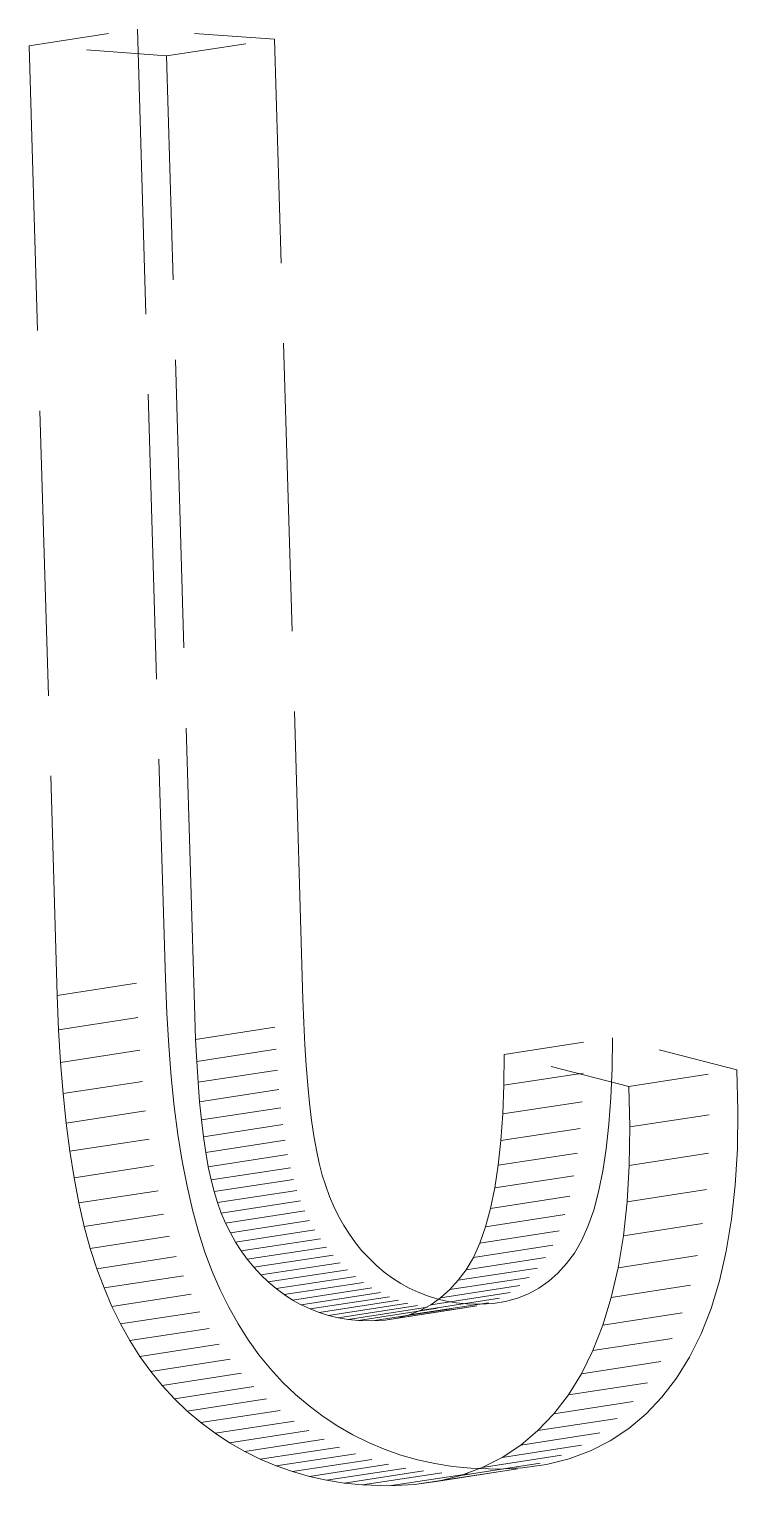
# Model space of a CAD drawing. Extents: x 23 to 417, y 3 to 294.
# Drawn here: x 375.751 to 376.634, y 149.66 to 151.477 of the extents above; entities that cross this region are included whole.
import ezdxf

# ---------------------------------------------------------------- set-up
doc = ezdxf.new("R2010")
doc.units = 0
doc.linetypes.add('DASHED', pattern=[15, 12, -3])
doc.layers.get('0').update_dxf_attribs({"lineweight": 13})

# ---------------------------------------------------------------- blocks, each defined once
blk = doc.blocks.new('BLOCK3535')
at = {"color": 7, "linetype": 'DASHED', "lineweight": 13, "ltscale": 0.006819}
for p, q in [((46.9709, 38.2516), (47.2405, 38.293)), ((47.3129, 38.2261), (47.5824, 38.2675)), ((47.0411, 35.883), (47.3106, 35.9244)), ((47.0444, 35.7976), (47.314, 35.839)), ((47.3858, 35.7733), (47.6554, 35.8147)), ((47.0491, 35.7161), (47.3187, 35.7575)), ((47.3885, 35.7183), (47.6581, 35.7597)), ((48.155, 35.7361), (48.4246, 35.7775)), ((47.0553, 35.6384), (47.3249, 35.6798)), ((47.3918, 35.6665), (47.6614, 35.7079)), ((48.154, 35.6592), (48.4236, 35.7006)), ((48.4652, 35.6562), (48.7347, 35.6977)), ((47.3957, 35.618), (47.6653, 35.6594)), ((47.063, 35.5645), (47.3326, 35.6059)), ((47.4002, 35.5726), (47.6698, 35.614)), ((48.1511, 35.5875), (48.4207, 35.6289)), ((47.4053, 35.5304), (47.6749, 35.5719)), ((48.4677, 35.555), (48.7373, 35.5964)), ((47.0721, 35.4944), (47.3417, 35.5358)), ((47.411, 35.4915), (47.6806, 35.5329)), ((48.1463, 35.5209), (48.4158, 35.5623)), ((47.4174, 35.4557), (47.687, 35.4971)), ((48.1396, 35.4594), (48.4092, 35.5008)), ((48.4663, 35.4591), (48.7359, 35.5006)), ((47.0827, 35.4282), (47.3523, 35.4696)), ((47.4243, 35.4231), (47.6939, 35.4645)), ((47.4319, 35.3937), (47.7015, 35.4351)), ((48.1311, 35.4031), (48.4006, 35.4446)), ((47.0947, 35.3657), (47.3643, 35.4072)), ((47.4403, 35.3664), (47.7099, 35.4079)), ((48.1206, 35.352), (48.3902, 35.3934)), ((48.461, 35.3687), (48.7306, 35.4101)), ((47.4498, 35.3402), (47.7194, 35.3816)), ((47.4605, 35.3151), (47.7301, 35.3565)), ((47.1082, 35.3071), (47.3778, 35.3485)), ((47.4723, 35.291), (47.7419, 35.3324)), ((48.1083, 35.3061), (48.3779, 35.3475)), ((48.4518, 35.2836), (48.7214, 35.325)), ((47.1231, 35.2523), (47.3927, 35.2938)), ((47.4853, 35.2679), (47.7549, 35.3093)), ((47.4994, 35.2459), (47.7689, 35.2873)), ((48.0941, 35.2652), (48.3637, 35.3066)), ((47.1395, 35.2014), (47.4091, 35.2428)), ((47.5145, 35.2249), (47.7841, 35.2663)), ((47.5309, 35.205), (47.8004, 35.2464)), ((48.0602, 35.1991), (48.3297, 35.2405)), ((48.0781, 35.2296), (48.3477, 35.271)), ((48.4388, 35.204), (48.7083, 35.2454)), ((47.5483, 35.1862), (47.8179, 35.2276)), ((47.5669, 35.1684), (47.8365, 35.2098)), ((48.0405, 35.1726), (48.3101, 35.2141)), ((47.1575, 35.1534), (47.4271, 35.1948)), ((47.5864, 35.1518), (47.856, 35.1933)), ((47.6065, 35.1369), (47.8761, 35.1783)), ((47.9963, 35.129), (48.2659, 35.1704)), ((48.0192, 35.1493), (48.2888, 35.1907)), ((48.4218, 35.1297), (48.6913, 35.1712)), ((47.1772, 35.1075), (47.4468, 35.1489)), ((47.6273, 35.1234), (47.8969, 35.1649)), ((47.6488, 35.1115), (47.9184, 35.153)), ((47.6709, 35.1012), (47.9405, 35.1426)), ((47.6937, 35.0923), (47.9633, 35.1338)), ((47.9458, 35.0976), (48.2154, 35.139)), ((47.9719, 35.1118), (48.2414, 35.1532)), ((47.1988, 35.0638), (47.4683, 35.1052)), ((47.7171, 35.0851), (47.9867, 35.1265)), ((47.7412, 35.0793), (48.0108, 35.1207)), ((47.7659, 35.0751), (48.0355, 35.1165)), ((47.7913, 35.0724), (48.0609, 35.1138)), ((47.8254, 35.0713), (48.095, 35.1127)), ((47.8579, 35.0733), (48.1275, 35.1147)), ((47.8888, 35.0783), (48.1584, 35.1198)), ((47.9181, 35.0864), (48.1877, 35.1278)), ((48.4009, 35.0609), (48.6704, 35.1023)), ((47.222, 35.0222), (47.4916, 35.0637)), ((47.2471, 34.9828), (47.5167, 35.0242)), ((48.376, 34.9974), (48.6456, 35.0389)), ((47.2739, 34.9455), (47.5435, 34.9869)), ((47.3025, 34.9104), (47.5721, 34.9518)), ((48.3473, 34.9394), (48.6169, 34.9808)), ((47.3328, 34.8773), (47.6024, 34.9188)), ((48.3147, 34.8867), (48.5843, 34.9282)), ((47.3649, 34.8465), (47.6345, 34.8879)), ((48.2785, 34.8396), (48.5481, 34.881)), ((47.3988, 34.8177), (47.6684, 34.8592)), ((47.4341, 34.7913), (47.7037, 34.8327)), ((47.4705, 34.7673), (47.7401, 34.8087)), ((48.2389, 34.7979), (48.5085, 34.8393)), ((47.5081, 34.7457), (47.7776, 34.7871)), ((47.5467, 34.7265), (47.8163, 34.7679)), ((48.1497, 34.731), (48.4192, 34.7724)), ((48.1959, 34.7617), (48.4655, 34.8031)), ((47.5864, 34.7097), (47.856, 34.7511)), ((47.6273, 34.6954), (47.8969, 34.7368)), ((48.1, 34.7058), (48.3696, 34.7472)), ((47.6692, 34.6835), (47.9388, 34.7249)), ((47.7123, 34.674), (47.9819, 34.7154)), ((47.7564, 34.667), (48.026, 34.7084)), ((47.8017, 34.6623), (48.0713, 34.7038)), ((47.8681, 34.66), (48.1377, 34.7014)), ((47.9311, 34.6632), (48.2007, 34.7046)), ((47.9907, 34.6719), (48.2603, 34.7133)), ((48.0471, 34.6861), (48.3166, 34.7275))]:
    blk.add_line(p, q, dxfattribs=at)
at = {"color": 7, "linetype": 'DASHED', "lineweight": 13, "ltscale": 0.008571}
for p, q in [((47.5824, 38.2675), (47.2405, 38.293)), ((47.3129, 38.2261), (46.9709, 38.2516))]:
    blk.add_line(p, q, dxfattribs=at)
at = {"color": 7, "linetype": 'DASHED', "lineweight": 13, "ltscale": 0.059241}
for p, q in [((47.2405, 38.293), (47.3106, 35.9244)), ((46.9709, 38.2516), (47.0411, 35.883))]:
    blk.add_line(p, q, dxfattribs=at)
at = {"color": 7, "linetype": 'DASHED', "lineweight": 13, "ltscale": 0.059894}
for p, q in [((47.6533, 35.8728), (47.5824, 38.2675)), ((47.3838, 35.8314), (47.3129, 38.2261))]:
    blk.add_line(p, q, dxfattribs=at)
at = {"color": 7, "linetype": 'DASHED', "lineweight": 13, "ltscale": 0.002135}
for p, q in [((47.3106, 35.9244), (47.314, 35.839)), ((47.0411, 35.883), (47.0444, 35.7976))]:
    blk.add_line(p, q, dxfattribs=at)
at = {"color": 7, "linetype": 'DASHED', "lineweight": 13, "ltscale": 0.001455}
for p, q in [((47.6554, 35.8147), (47.6533, 35.8728)), ((47.3858, 35.7733), (47.3838, 35.8314))]:
    blk.add_line(p, q, dxfattribs=at)
at = {"color": 7, "linetype": 'DASHED', "lineweight": 13, "ltscale": 0.002042}
for p, q in [((47.314, 35.839), (47.3187, 35.7575)), ((47.0444, 35.7976), (47.0491, 35.7161))]:
    blk.add_line(p, q, dxfattribs=at)
at = {"color": 7, "linetype": 'DASHED', "lineweight": 13, "ltscale": 0.001376}
for p, q in [((47.6581, 35.7597), (47.6554, 35.8147)), ((47.3885, 35.7183), (47.3858, 35.7733))]:
    blk.add_line(p, q, dxfattribs=at)
at = {"color": 7, "linetype": 'DASHED', "lineweight": 13, "ltscale": 0.001949}
for p, q in [((47.3187, 35.7575), (47.3249, 35.6798)), ((47.0491, 35.7161), (47.0553, 35.6384))]:
    blk.add_line(p, q, dxfattribs=at)
at = {"color": 7, "linetype": 'DASHED', "lineweight": 13, "ltscale": 0.001297}
for p, q in [((47.6614, 35.7079), (47.6581, 35.7597)), ((47.3918, 35.6665), (47.3885, 35.7183))]:
    blk.add_line(p, q, dxfattribs=at)
at = {"color": 7, "linetype": 'DASHED', "lineweight": 13, "ltscale": 0.001923}
for p, q in [((48.4246, 35.7775), (48.4236, 35.7006)), ((48.155, 35.7361), (48.154, 35.6592))]:
    blk.add_line(p, q, dxfattribs=at)
at = {"color": 7, "linetype": 'DASHED', "lineweight": 13, "ltscale": 0.008006}
for p, q in [((48.7347, 35.6977), (48.4246, 35.7775)), ((48.4652, 35.6562), (48.155, 35.7361))]:
    blk.add_line(p, q, dxfattribs=at)
at = {"color": 7, "linetype": 'DASHED', "lineweight": 13, "ltscale": 0.001857}
for p, q in [((47.3249, 35.6798), (47.3326, 35.6059)), ((47.0553, 35.6384), (47.063, 35.5645))]:
    blk.add_line(p, q, dxfattribs=at)
at = {"color": 7, "linetype": 'DASHED', "lineweight": 13, "ltscale": 0.001218}
for p, q in [((47.6653, 35.6594), (47.6614, 35.7079)), ((47.3957, 35.618), (47.3918, 35.6665)), ((47.4468, 35.1489), (47.4683, 35.1052)), ((47.1772, 35.1075), (47.1988, 35.0638))]:
    blk.add_line(p, q, dxfattribs=at)
at = {"color": 7, "linetype": 'DASHED', "lineweight": 13, "ltscale": 0.001795}
for p, q in [((48.4236, 35.7006), (48.4207, 35.6289)), ((48.154, 35.6592), (48.1511, 35.5875))]:
    blk.add_line(p, q, dxfattribs=at)
at = {"color": 7, "linetype": 'DASHED', "lineweight": 13, "ltscale": 0.002532}
for p, q in [((48.7373, 35.5964), (48.7347, 35.6977)), ((48.4677, 35.555), (48.4652, 35.6562))]:
    blk.add_line(p, q, dxfattribs=at)
at = {"color": 7, "linetype": 'DASHED', "lineweight": 13, "ltscale": 0.00114}
for p, q in [((47.6698, 35.614), (47.6653, 35.6594)), ((47.4002, 35.5726), (47.3957, 35.618))]:
    blk.add_line(p, q, dxfattribs=at)
at = {"color": 7, "linetype": 'DASHED', "lineweight": 13, "ltscale": 0.001766}
for p, q in [((47.3326, 35.6059), (47.3417, 35.5358)), ((47.063, 35.5645), (47.0721, 35.4944))]:
    blk.add_line(p, q, dxfattribs=at)
at = {"color": 7, "linetype": 'DASHED', "lineweight": 13, "ltscale": 0.001062}
for p, q in [((47.6749, 35.5719), (47.6698, 35.614)), ((47.4053, 35.5304), (47.4002, 35.5726))]:
    blk.add_line(p, q, dxfattribs=at)
at = {"color": 7, "linetype": 'DASHED', "lineweight": 13, "ltscale": 0.001669}
for p, q in [((48.4207, 35.6289), (48.4158, 35.5623)), ((48.1511, 35.5875), (48.1463, 35.5209))]:
    blk.add_line(p, q, dxfattribs=at)
at = {"color": 7, "linetype": 'DASHED', "lineweight": 13, "ltscale": 0.000985043}
for p, q in [((47.6806, 35.5329), (47.6749, 35.5719)), ((47.411, 35.4915), (47.4053, 35.5304))]:
    blk.add_line(p, q, dxfattribs=at)
at = {"color": 7, "linetype": 'DASHED', "lineweight": 13, "ltscale": 0.002397}
for p, q in [((48.7359, 35.5006), (48.7373, 35.5964)), ((48.4663, 35.4591), (48.4677, 35.555))]:
    blk.add_line(p, q, dxfattribs=at)
at = {"color": 7, "linetype": 'DASHED', "lineweight": 13, "ltscale": 0.001677}
for p, q in [((47.3417, 35.5358), (47.3523, 35.4696)), ((47.0721, 35.4944), (47.0827, 35.4282))]:
    blk.add_line(p, q, dxfattribs=at)
at = {"color": 7, "linetype": 'DASHED', "lineweight": 13, "ltscale": 0.000908339}
for p, q in [((47.687, 35.4971), (47.6806, 35.5329)), ((47.4174, 35.4557), (47.411, 35.4915))]:
    blk.add_line(p, q, dxfattribs=at)
at = {"color": 7, "linetype": 'DASHED', "lineweight": 13, "ltscale": 0.001545}
for p, q in [((48.4158, 35.5623), (48.4092, 35.5008)), ((48.1463, 35.5209), (48.1396, 35.4594))]:
    blk.add_line(p, q, dxfattribs=at)
at = {"color": 7, "linetype": 'DASHED', "lineweight": 13, "ltscale": 0.000832965}
for p, q in [((47.6939, 35.4645), (47.687, 35.4971)), ((47.4243, 35.4231), (47.4174, 35.4557))]:
    blk.add_line(p, q, dxfattribs=at)
at = {"color": 7, "linetype": 'DASHED', "lineweight": 13, "ltscale": 0.001423}
for p, q in [((48.4092, 35.5008), (48.4006, 35.4446)), ((48.1396, 35.4594), (48.1311, 35.4031))]:
    blk.add_line(p, q, dxfattribs=at)
at = {"color": 7, "linetype": 'DASHED', "lineweight": 13, "ltscale": 0.002265}
for p, q in [((48.7306, 35.4101), (48.7359, 35.5006)), ((48.461, 35.3687), (48.4663, 35.4591))]:
    blk.add_line(p, q, dxfattribs=at)
at = {"color": 7, "linetype": 'DASHED', "lineweight": 13, "ltscale": 0.00159}
for p, q in [((47.3523, 35.4696), (47.3643, 35.4072)), ((47.0827, 35.4282), (47.0947, 35.3657))]:
    blk.add_line(p, q, dxfattribs=at)
at = {"color": 7, "linetype": 'DASHED', "lineweight": 13, "ltscale": 0.00075881}
for p, q in [((47.7015, 35.4351), (47.6939, 35.4645)), ((47.4319, 35.3937), (47.4243, 35.4231))]:
    blk.add_line(p, q, dxfattribs=at)
at = {"color": 7, "linetype": 'DASHED', "lineweight": 13, "ltscale": 0.000713191}
for p, q in [((47.7099, 35.4079), (47.7015, 35.4351)), ((47.4403, 35.3664), (47.4319, 35.3937))]:
    blk.add_line(p, q, dxfattribs=at)
at = {"color": 7, "linetype": 'DASHED', "lineweight": 13, "ltscale": 0.001304}
for p, q in [((48.4006, 35.4446), (48.3902, 35.3934)), ((48.1311, 35.4031), (48.1206, 35.352))]:
    blk.add_line(p, q, dxfattribs=at)
at = {"color": 7, "linetype": 'DASHED', "lineweight": 13, "ltscale": 0.001504}
for p, q in [((47.3643, 35.4072), (47.3778, 35.3485)), ((47.0947, 35.3657), (47.1082, 35.3071))]:
    blk.add_line(p, q, dxfattribs=at)
at = {"color": 7, "linetype": 'DASHED', "lineweight": 13, "ltscale": 0.000697513}
for p, q in [((47.7194, 35.3816), (47.7099, 35.4079)), ((47.4498, 35.3402), (47.4403, 35.3664))]:
    blk.add_line(p, q, dxfattribs=at)
at = {"color": 7, "linetype": 'DASHED', "lineweight": 13, "ltscale": 0.00119}
for p, q in [((48.3902, 35.3934), (48.3779, 35.3475)), ((48.1206, 35.352), (48.1083, 35.3061))]:
    blk.add_line(p, q, dxfattribs=at)
at = {"color": 7, "linetype": 'DASHED', "lineweight": 13, "ltscale": 0.002139}
for p, q in [((48.7214, 35.325), (48.7306, 35.4101)), ((48.4518, 35.2836), (48.461, 35.3687))]:
    blk.add_line(p, q, dxfattribs=at)
at = {"color": 7, "linetype": 'DASHED', "lineweight": 13, "ltscale": 0.00068355}
for p, q in [((47.7301, 35.3565), (47.7194, 35.3816)), ((47.4605, 35.3151), (47.4498, 35.3402))]:
    blk.add_line(p, q, dxfattribs=at)
at = {"color": 7, "linetype": 'DASHED', "lineweight": 13, "ltscale": 0.000671136}
for p, q in [((47.7419, 35.3324), (47.7301, 35.3565)), ((47.4723, 35.291), (47.4605, 35.3151))]:
    blk.add_line(p, q, dxfattribs=at)
at = {"color": 7, "linetype": 'DASHED', "lineweight": 13, "ltscale": 0.00142}
for p, q in [((47.3778, 35.3485), (47.3927, 35.2938)), ((47.1082, 35.3071), (47.1231, 35.2523))]:
    blk.add_line(p, q, dxfattribs=at)
at = {"color": 7, "linetype": 'DASHED', "lineweight": 13, "ltscale": 0.000660839}
for p, q in [((47.7549, 35.3093), (47.7419, 35.3324)), ((47.4853, 35.2679), (47.4723, 35.291))]:
    blk.add_line(p, q, dxfattribs=at)
at = {"color": 7, "linetype": 'DASHED', "lineweight": 13, "ltscale": 0.00108}
for p, q in [((48.3779, 35.3475), (48.3637, 35.3066)), ((48.1083, 35.3061), (48.0941, 35.2652))]:
    blk.add_line(p, q, dxfattribs=at)
at = {"color": 7, "linetype": 'DASHED', "lineweight": 13, "ltscale": 0.002018}
for p, q in [((48.7083, 35.2454), (48.7214, 35.325)), ((48.4388, 35.204), (48.4518, 35.2836))]:
    blk.add_line(p, q, dxfattribs=at)
at = {"color": 7, "linetype": 'DASHED', "lineweight": 13, "ltscale": 0.001339}
for p, q in [((47.3927, 35.2938), (47.4091, 35.2428)), ((47.1231, 35.2523), (47.1395, 35.2014))]:
    blk.add_line(p, q, dxfattribs=at)
at = {"color": 7, "linetype": 'DASHED', "lineweight": 13, "ltscale": 0.000653294}
for p, q in [((47.7689, 35.2873), (47.7549, 35.3093)), ((47.4994, 35.2459), (47.4853, 35.2679))]:
    blk.add_line(p, q, dxfattribs=at)
at = {"color": 7, "linetype": 'DASHED', "lineweight": 13, "ltscale": 0.00064713}
for p, q in [((47.7841, 35.2663), (47.7689, 35.2873)), ((47.5145, 35.2249), (47.4994, 35.2459))]:
    blk.add_line(p, q, dxfattribs=at)
at = {"color": 7, "linetype": 'DASHED', "lineweight": 13, "ltscale": 0.000977817}
for p, q in [((48.3637, 35.3066), (48.3477, 35.271)), ((48.0941, 35.2652), (48.0781, 35.2296))]:
    blk.add_line(p, q, dxfattribs=at)
at = {"color": 7, "linetype": 'DASHED', "lineweight": 13, "ltscale": 0.001281}
for p, q in [((47.4091, 35.2428), (47.4271, 35.1948)), ((47.1395, 35.2014), (47.1575, 35.1534))]:
    blk.add_line(p, q, dxfattribs=at)
at = {"color": 7, "linetype": 'DASHED', "lineweight": 13, "ltscale": 0.000643549}
for p, q in [((47.8004, 35.2464), (47.7841, 35.2663)), ((47.5309, 35.205), (47.5145, 35.2249))]:
    blk.add_line(p, q, dxfattribs=at)
at = {"color": 7, "linetype": 'DASHED', "lineweight": 13, "ltscale": 0.000642474}
for p, q in [((47.8179, 35.2276), (47.8004, 35.2464)), ((47.5483, 35.1862), (47.5309, 35.205))]:
    blk.add_line(p, q, dxfattribs=at)
at = {"color": 7, "linetype": 'DASHED', "lineweight": 13, "ltscale": 0.00082299}
for p, q in [((48.3297, 35.2405), (48.3101, 35.2141)), ((48.0602, 35.1991), (48.0405, 35.1726))]:
    blk.add_line(p, q, dxfattribs=at)
at = {"color": 7, "linetype": 'DASHED', "lineweight": 13, "ltscale": 0.000884709}
for p, q in [((48.3477, 35.271), (48.3297, 35.2405)), ((48.0781, 35.2296), (48.0602, 35.1991))]:
    blk.add_line(p, q, dxfattribs=at)
at = {"color": 7, "linetype": 'DASHED', "lineweight": 13, "ltscale": 0.001904}
for p, q in [((48.6913, 35.1712), (48.7083, 35.2454)), ((48.4218, 35.1297), (48.4388, 35.204))]:
    blk.add_line(p, q, dxfattribs=at)
at = {"color": 7, "linetype": 'DASHED', "lineweight": 13, "ltscale": 0.000643496}
for p, q in [((47.8365, 35.2098), (47.8179, 35.2276)), ((47.5669, 35.1684), (47.5483, 35.1862))]:
    blk.add_line(p, q, dxfattribs=at)
at = {"color": 7, "linetype": 'DASHED', "lineweight": 13, "ltscale": 0.000638444}
for p, q in [((47.856, 35.1933), (47.8365, 35.2098)), ((47.5864, 35.1518), (47.5669, 35.1684))]:
    blk.add_line(p, q, dxfattribs=at)
at = {"color": 7, "linetype": 'DASHED', "lineweight": 13, "ltscale": 0.000789783}
for p, q in [((48.3101, 35.2141), (48.2888, 35.1907)), ((48.0405, 35.1726), (48.0192, 35.1493))]:
    blk.add_line(p, q, dxfattribs=at)
at = {"color": 7, "linetype": 'DASHED', "lineweight": 13, "ltscale": 0.001248}
for p, q in [((47.4271, 35.1948), (47.4468, 35.1489)), ((47.1575, 35.1534), (47.1772, 35.1075))]:
    blk.add_line(p, q, dxfattribs=at)
at = {"color": 7, "linetype": 'DASHED', "lineweight": 13, "ltscale": 0.000627261}
for p, q in [((47.8761, 35.1783), (47.856, 35.1933)), ((47.6065, 35.1369), (47.5864, 35.1518))]:
    blk.add_line(p, q, dxfattribs=at)
at = {"color": 7, "linetype": 'DASHED', "lineweight": 13, "ltscale": 0.000618946}
for p, q in [((47.8969, 35.1649), (47.8761, 35.1783)), ((47.6273, 35.1234), (47.6065, 35.1369))]:
    blk.add_line(p, q, dxfattribs=at)
at = {"color": 7, "linetype": 'DASHED', "lineweight": 13, "ltscale": 0.000748679}
for p, q in [((48.2659, 35.1704), (48.2414, 35.1532)), ((47.9963, 35.129), (47.9719, 35.1118))]:
    blk.add_line(p, q, dxfattribs=at)
at = {"color": 7, "linetype": 'DASHED', "lineweight": 13, "ltscale": 0.000764384}
for p, q in [((48.2888, 35.1907), (48.2659, 35.1704)), ((48.0192, 35.1493), (47.9963, 35.129))]:
    blk.add_line(p, q, dxfattribs=at)
at = {"color": 7, "linetype": 'DASHED', "lineweight": 13, "ltscale": 0.001799}
for p, q in [((48.6704, 35.1023), (48.6913, 35.1712)), ((48.4009, 35.0609), (48.4218, 35.1297))]:
    blk.add_line(p, q, dxfattribs=at)
at = {"color": 7, "linetype": 'DASHED', "lineweight": 13, "ltscale": 0.000613395}
for p, q in [((47.9184, 35.153), (47.8969, 35.1649)), ((47.6488, 35.1115), (47.6273, 35.1234))]:
    blk.add_line(p, q, dxfattribs=at)
at = {"color": 7, "linetype": 'DASHED', "lineweight": 13, "ltscale": 0.000610554}
for p, q in [((47.9405, 35.1426), (47.9184, 35.153)), ((47.6709, 35.1012), (47.6488, 35.1115))]:
    blk.add_line(p, q, dxfattribs=at)
at = {"color": 7, "linetype": 'DASHED', "lineweight": 13, "ltscale": 0.000610651}
for p, q in [((47.9633, 35.1338), (47.9405, 35.1426)), ((47.6937, 35.0923), (47.6709, 35.1012))]:
    blk.add_line(p, q, dxfattribs=at)
at = {"color": 7, "linetype": 'DASHED', "lineweight": 13, "ltscale": 0.000613341}
for p, q in [((47.9867, 35.1265), (47.9633, 35.1338)), ((47.7171, 35.0851), (47.6937, 35.0923))]:
    blk.add_line(p, q, dxfattribs=at)
at = {"color": 7, "linetype": 'DASHED', "lineweight": 13, "ltscale": 0.000745889}
for p, q in [((48.2154, 35.139), (48.1877, 35.1278)), ((47.9458, 35.0976), (47.9181, 35.0864))]:
    blk.add_line(p, q, dxfattribs=at)
at = {"color": 7, "linetype": 'DASHED', "lineweight": 13, "ltscale": 0.000742323}
for p, q in [((48.2414, 35.1532), (48.2154, 35.139)), ((47.9719, 35.1118), (47.9458, 35.0976))]:
    blk.add_line(p, q, dxfattribs=at)
at = {"color": 7, "linetype": 'DASHED', "lineweight": 13, "ltscale": 0.001191}
for p, q in [((47.4683, 35.1052), (47.4916, 35.0637)), ((47.1988, 35.0638), (47.222, 35.0222))]:
    blk.add_line(p, q, dxfattribs=at)
at = {"color": 7, "linetype": 'DASHED', "lineweight": 13, "ltscale": 0.000619139}
for p, q in [((48.0108, 35.1207), (47.9867, 35.1265)), ((47.7412, 35.0793), (47.7171, 35.0851))]:
    blk.add_line(p, q, dxfattribs=at)
at = {"color": 7, "linetype": 'DASHED', "lineweight": 13, "ltscale": 0.000627387}
for p, q in [((48.0355, 35.1165), (48.0108, 35.1207)), ((47.7659, 35.0751), (47.7412, 35.0793))]:
    blk.add_line(p, q, dxfattribs=at)
at = {"color": 7, "linetype": 'DASHED', "lineweight": 13, "ltscale": 0.000638543}
for p, q in [((48.0609, 35.1138), (48.0355, 35.1165)), ((47.7913, 35.0724), (47.7659, 35.0751))]:
    blk.add_line(p, q, dxfattribs=at)
at = {"color": 7, "linetype": 'DASHED', "lineweight": 13, "ltscale": 0.000852855}
for p, q in [((48.095, 35.1127), (48.0609, 35.1138)), ((47.8254, 35.0713), (47.7913, 35.0724))]:
    blk.add_line(p, q, dxfattribs=at)
at = {"color": 7, "linetype": 'DASHED', "lineweight": 13, "ltscale": 0.000813766}
for p, q in [((48.1275, 35.1147), (48.095, 35.1127)), ((47.8579, 35.0733), (47.8254, 35.0713))]:
    blk.add_line(p, q, dxfattribs=at)
at = {"color": 7, "linetype": 'DASHED', "lineweight": 13, "ltscale": 0.000782525}
for p, q in [((48.1584, 35.1198), (48.1275, 35.1147)), ((47.8888, 35.0783), (47.8579, 35.0733))]:
    blk.add_line(p, q, dxfattribs=at)
at = {"color": 7, "linetype": 'DASHED', "lineweight": 13, "ltscale": 0.000759527}
for p, q in [((48.1877, 35.1278), (48.1584, 35.1198)), ((47.9181, 35.0864), (47.8888, 35.0783))]:
    blk.add_line(p, q, dxfattribs=at)
at = {"color": 7, "linetype": 'DASHED', "lineweight": 13, "ltscale": 0.001703}
for p, q in [((48.6456, 35.0389), (48.6704, 35.1023)), ((48.376, 34.9974), (48.4009, 35.0609))]:
    blk.add_line(p, q, dxfattribs=at)
at = {"color": 7, "linetype": 'DASHED', "lineweight": 13, "ltscale": 0.001168}
for p, q in [((47.4916, 35.0637), (47.5167, 35.0242)), ((47.222, 35.0222), (47.2471, 34.9828))]:
    blk.add_line(p, q, dxfattribs=at)
at = {"color": 7, "linetype": 'DASHED', "lineweight": 13, "ltscale": 0.001148}
for p, q in [((47.5167, 35.0242), (47.5435, 34.9869)), ((47.2471, 34.9828), (47.2739, 34.9455))]:
    blk.add_line(p, q, dxfattribs=at)
at = {"color": 7, "linetype": 'DASHED', "lineweight": 13, "ltscale": 0.001619}
for p, q in [((48.6169, 34.9808), (48.6456, 35.0389)), ((48.3473, 34.9394), (48.376, 34.9974))]:
    blk.add_line(p, q, dxfattribs=at)
at = {"color": 7, "linetype": 'DASHED', "lineweight": 13, "ltscale": 0.001133}
for p, q in [((47.5435, 34.9869), (47.5721, 34.9518)), ((47.2739, 34.9455), (47.3025, 34.9104))]:
    blk.add_line(p, q, dxfattribs=at)
at = {"color": 7, "linetype": 'DASHED', "lineweight": 13, "ltscale": 0.001121}
for p, q in [((47.5721, 34.9518), (47.6024, 34.9188)), ((47.3025, 34.9104), (47.3328, 34.8773))]:
    blk.add_line(p, q, dxfattribs=at)
at = {"color": 7, "linetype": 'DASHED', "lineweight": 13, "ltscale": 0.001548}
for p, q in [((48.5843, 34.9282), (48.6169, 34.9808)), ((48.3147, 34.8867), (48.3473, 34.9394))]:
    blk.add_line(p, q, dxfattribs=at)
at = {"color": 7, "linetype": 'DASHED', "lineweight": 13, "ltscale": 0.001113}
for p, q in [((47.6024, 34.9188), (47.6345, 34.8879)), ((47.3328, 34.8773), (47.3649, 34.8465))]:
    blk.add_line(p, q, dxfattribs=at)
at = {"color": 7, "linetype": 'DASHED', "lineweight": 13, "ltscale": 0.001488}
for p, q in [((48.5481, 34.881), (48.5843, 34.9282)), ((48.2785, 34.8396), (48.3147, 34.8867))]:
    blk.add_line(p, q, dxfattribs=at)
at = {"color": 7, "linetype": 'DASHED', "lineweight": 13, "ltscale": 0.001111}
for p, q in [((47.6345, 34.8879), (47.6684, 34.8592)), ((47.3649, 34.8465), (47.3988, 34.8177))]:
    blk.add_line(p, q, dxfattribs=at)
at = {"color": 7, "linetype": 'DASHED', "lineweight": 13, "ltscale": 0.001437}
for p, q in [((48.5085, 34.8393), (48.5481, 34.881)), ((48.2389, 34.7979), (48.2785, 34.8396))]:
    blk.add_line(p, q, dxfattribs=at)
at = {"color": 7, "linetype": 'DASHED', "lineweight": 13, "ltscale": 0.001103}
for p, q in [((47.6684, 34.8592), (47.7037, 34.8327)), ((47.3988, 34.8177), (47.4341, 34.7913))]:
    blk.add_line(p, q, dxfattribs=at)
at = {"color": 7, "linetype": 'DASHED', "lineweight": 13, "ltscale": 0.001091}
for p, q in [((47.7037, 34.8327), (47.7401, 34.8087)), ((47.4341, 34.7913), (47.4705, 34.7673))]:
    blk.add_line(p, q, dxfattribs=at)
at = {"color": 7, "linetype": 'DASHED', "lineweight": 13, "ltscale": 0.001083}
for p, q in [((47.7401, 34.8087), (47.7776, 34.7871)), ((47.4705, 34.7673), (47.5081, 34.7457))]:
    blk.add_line(p, q, dxfattribs=at)
at = {"color": 7, "linetype": 'DASHED', "lineweight": 13, "ltscale": 0.001404}
for p, q in [((48.4655, 34.8031), (48.5085, 34.8393)), ((48.1959, 34.7617), (48.2389, 34.7979))]:
    blk.add_line(p, q, dxfattribs=at)
at = {"color": 7, "linetype": 'DASHED', "lineweight": 13, "ltscale": 0.001078}
for p, q in [((47.7776, 34.7871), (47.8163, 34.7679)), ((47.8163, 34.7679), (47.856, 34.7511)), ((47.5081, 34.7457), (47.5467, 34.7265)), ((47.5467, 34.7265), (47.5864, 34.7097))]:
    blk.add_line(p, q, dxfattribs=at)
at = {"color": 7, "linetype": 'DASHED', "lineweight": 13, "ltscale": 0.001391}
for p, q in [((48.3696, 34.7472), (48.4192, 34.7724)), ((48.1, 34.7058), (48.1497, 34.731))]:
    blk.add_line(p, q, dxfattribs=at)
at = {"color": 7, "linetype": 'DASHED', "lineweight": 13, "ltscale": 0.001388}
for p, q in [((48.4192, 34.7724), (48.4655, 34.8031)), ((48.1497, 34.731), (48.1959, 34.7617))]:
    blk.add_line(p, q, dxfattribs=at)
at = {"color": 7, "linetype": 'DASHED', "lineweight": 13, "ltscale": 0.001082}
for p, q in [((47.856, 34.7511), (47.8969, 34.7368)), ((47.5864, 34.7097), (47.6273, 34.6954))]:
    blk.add_line(p, q, dxfattribs=at)
at = {"color": 7, "linetype": 'DASHED', "lineweight": 13, "ltscale": 0.00109}
for p, q in [((47.8969, 34.7368), (47.9388, 34.7249)), ((47.6273, 34.6954), (47.6692, 34.6835))]:
    blk.add_line(p, q, dxfattribs=at)
at = {"color": 7, "linetype": 'DASHED', "lineweight": 13, "ltscale": 0.001413}
for p, q in [((48.3166, 34.7275), (48.3696, 34.7472)), ((48.0471, 34.6861), (48.1, 34.7058))]:
    blk.add_line(p, q, dxfattribs=at)
at = {"color": 7, "linetype": 'DASHED', "lineweight": 13, "ltscale": 0.001102}
for p, q in [((47.9388, 34.7249), (47.9819, 34.7154)), ((47.6692, 34.6835), (47.7123, 34.674))]:
    blk.add_line(p, q, dxfattribs=at)
at = {"color": 7, "linetype": 'DASHED', "lineweight": 13, "ltscale": 0.001118}
for p, q in [((47.9819, 34.7154), (48.026, 34.7084)), ((47.7123, 34.674), (47.7564, 34.667))]:
    blk.add_line(p, q, dxfattribs=at)
at = {"color": 7, "linetype": 'DASHED', "lineweight": 13, "ltscale": 0.001138}
for p, q in [((48.026, 34.7084), (48.0713, 34.7038)), ((47.7564, 34.667), (47.8017, 34.6623))]:
    blk.add_line(p, q, dxfattribs=at)
at = {"color": 7, "linetype": 'DASHED', "lineweight": 13, "ltscale": 0.00166}
for p, q in [((48.0713, 34.7038), (48.1377, 34.7014)), ((47.8017, 34.6623), (47.8681, 34.66))]:
    blk.add_line(p, q, dxfattribs=at)
at = {"color": 7, "linetype": 'DASHED', "lineweight": 13, "ltscale": 0.001577}
for p, q in [((48.1377, 34.7014), (48.2007, 34.7046)), ((47.8681, 34.66), (47.9311, 34.6632))]:
    blk.add_line(p, q, dxfattribs=at)
at = {"color": 7, "linetype": 'DASHED', "lineweight": 13, "ltscale": 0.001507}
for p, q in [((48.2007, 34.7046), (48.2603, 34.7133)), ((47.9311, 34.6632), (47.9907, 34.6719))]:
    blk.add_line(p, q, dxfattribs=at)
at = {"color": 7, "linetype": 'DASHED', "lineweight": 13, "ltscale": 0.001452}
for p, q in [((48.2603, 34.7133), (48.3166, 34.7275)), ((47.9907, 34.6719), (48.0471, 34.6861))]:
    blk.add_line(p, q, dxfattribs=at)

msp = doc.modelspace()

# ---------------------------------------------------------------- block references
at = {"lineweight": 0, "xscale": 0.5, "yscale": 0.5, "zscale": 0.5}
msp.add_blockref('BLOCK3535', (352.2652, 132.3303), dxfattribs=at)

doc.saveas('drawing.dxf')
